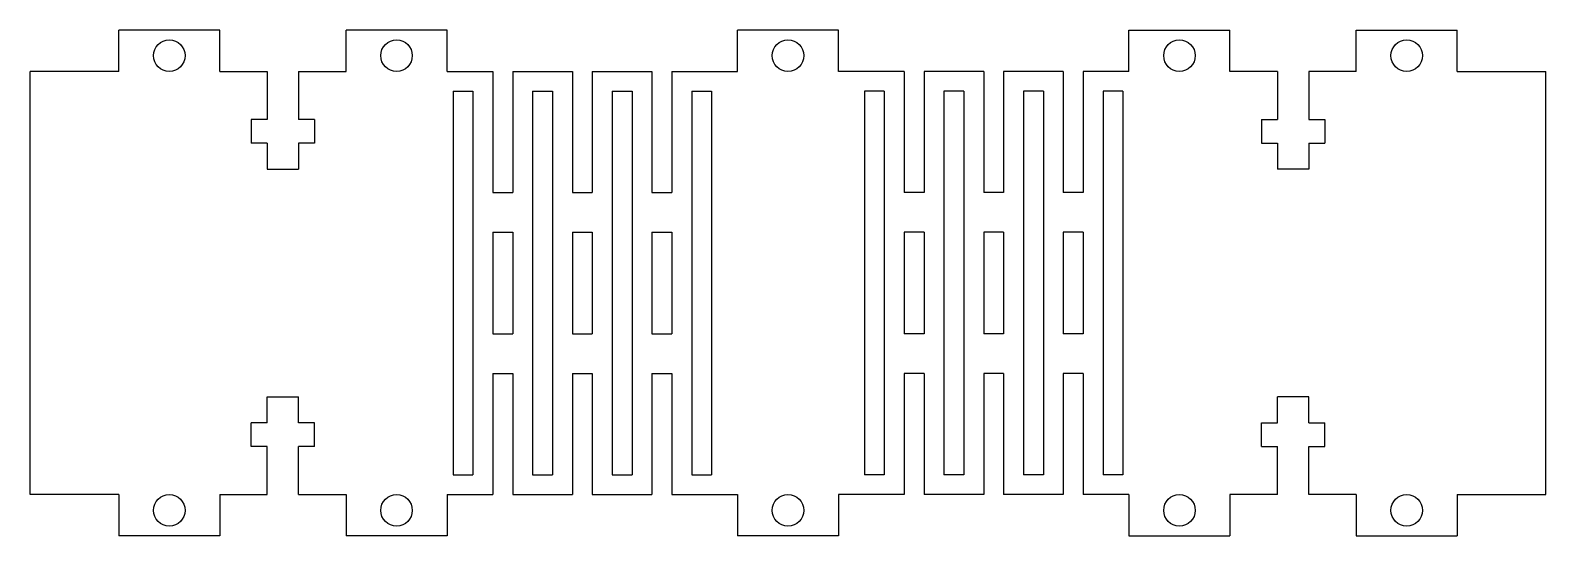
# Model space of a CAD drawing. Extents: x -1.5 to 4.5, y -1 to 1.
import ezdxf

# ---------------------------------------------------------------- set-up
doc = ezdxf.new("R2010")
doc.units = 0
doc.header["$MEASUREMENT"] = 0
doc.layers.add('MODELSKETCH_VISIBLE', color=7, linetype='CONTINUOUS')

msp = doc.modelspace()

# ---------------------------------------------------------------- linework, layer by layer
at = {"layer": 'MODELSKETCH_VISIBLE'}
for p, q in [((-0.75, 1), (-1.15, 1)), ((-1.15, 0.8375), (-1.15, 1)), ((-0.75, 0.8375), (-0.75, 1)), ((0.15, 1), (-0.25, 1)), ((-0.25, 0.8375), (-0.25, 1)), ((0.15, 0.8375), (0.15, 1)), ((1.7, 1), (1.3, 1)), ((1.3, 0.8375), (1.3, 1)), ((1.7, 0.8375), (1.7, 1)), ((2.85, 1), (3.25, 1)), ((2.85, 0.8375), (2.85, 1)), ((3.25, 0.8375), (3.25, 1)), ((3.75, 1), (4.15, 1)), ((3.75, 0.8375), (3.75, 1)), ((4.15, 0.8375), (4.15, 1)), ((-1.15, 0.8375), (-1.5, 0.8375)), ((-1.5, -0.8375), (-1.5, 0.8375)), ((-0.75, 0.8375), (-0.5625, 0.8375)), ((-0.5625, 0.8375), (-0.5625, 0.6469)), ((-0.4375, 0.8375), (-0.25, 0.8375)), ((-0.4375, 0.8375), (-0.4375, 0.6469)), ((0.15, 0.8375), (0.3313, 0.8375)), ((0.3313, 0.8375), (0.3313, 0.3587)), ((0.41, 0.8375), (0.6463, 0.8375)), ((0.41, 0.8375), (0.41, 0.3587)), ((0.6463, 0.8375), (0.6463, 0.3587)), ((0.725, 0.8375), (0.9612, 0.8375)), ((0.725, 0.8375), (0.725, 0.3587)), ((0.9612, 0.8375), (0.9612, 0.3587)), ((1.04, 0.8375), (1.3, 0.8375)), ((1.04, 0.8375), (1.04, 0.3587)), ((1.96, 0.8375), (1.7, 0.8375)), ((1.96, 0.8375), (1.96, 0.3587)), ((2.275, 0.8375), (2.0388, 0.8375)), ((2.0388, 0.8375), (2.0388, 0.3587)), ((2.275, 0.8375), (2.275, 0.3587)), ((2.59, 0.8375), (2.3537, 0.8375)), ((2.3537, 0.8375), (2.3537, 0.3587)), ((2.59, 0.8375), (2.59, 0.3587)), ((2.85, 0.8375), (2.6687, 0.8375)), ((2.6687, 0.8375), (2.6687, 0.3587)), ((3.4375, 0.8375), (3.25, 0.8375)), ((3.4375, 0.8375), (3.4375, 0.6469)), ((3.75, 0.8375), (3.5625, 0.8375)), ((3.5625, 0.8375), (3.5625, 0.6469)), ((4.15, 0.8375), (4.5, 0.8375)), ((4.5, -0.8375), (4.5, 0.8375)), ((0.1738, 0.7588), (0.1738, -0.7588)), ((0.1738, 0.7588), (0.2526, 0.7588)), ((0.2526, 0.7588), (0.2526, -0.7588)), ((0.4888, 0.7588), (0.5675, 0.7588)), ((0.4888, 0.7588), (0.4888, -0.7588)), ((0.5675, 0.7588), (0.5675, -0.7588)), ((0.8037, 0.7588), (0.8825, 0.7588)), ((0.8037, 0.7588), (0.8037, -0.7588)), ((0.8825, 0.7588), (0.8825, -0.7588)), ((1.1187, 0.7588), (1.1974, 0.7588)), ((1.1187, 0.7588), (1.1187, -0.7588)), ((1.1974, 0.7588), (1.1974, -0.7588)), ((1.8813, 0.7588), (1.8026, 0.7588)), ((1.8026, 0.7588), (1.8026, -0.7588)), ((1.8813, 0.7588), (1.8813, -0.7588)), ((2.1963, 0.7588), (2.1175, 0.7588)), ((2.1175, 0.7588), (2.1175, -0.7588)), ((2.1963, 0.7588), (2.1963, -0.7588)), ((2.5112, 0.7588), (2.4325, 0.7588)), ((2.4325, 0.7588), (2.4325, -0.7588)), ((2.5112, 0.7588), (2.5112, -0.7588)), ((2.7474, 0.7588), (2.7474, -0.7588)), ((2.8262, 0.7588), (2.7474, 0.7588)), ((2.8262, 0.7588), (2.8262, -0.7588)), ((-0.625, 0.6469), (-0.625, 0.5531)), ((-0.5625, 0.6469), (-0.625, 0.6469)), ((-0.375, 0.6469), (-0.4375, 0.6469)), ((-0.375, 0.6469), (-0.375, 0.5531)), ((3.375, 0.6469), (3.375, 0.5531)), ((3.375, 0.6469), (3.4375, 0.6469)), ((3.5625, 0.6469), (3.625, 0.6469)), ((3.625, 0.6469), (3.625, 0.5531)), ((-0.5625, 0.5531), (-0.625, 0.5531)), ((-0.5625, 0.5531), (-0.5625, 0.45)), ((-0.375, 0.5531), (-0.4375, 0.5531)), ((-0.4375, 0.5531), (-0.4375, 0.45)), ((3.375, 0.5531), (3.4375, 0.5531)), ((3.4375, 0.5531), (3.4375, 0.45)), ((3.5625, 0.5531), (3.625, 0.5531)), ((3.5625, 0.5531), (3.5625, 0.45)), ((-0.5625, 0.45), (-0.4375, 0.45)), ((3.5625, 0.45), (3.4375, 0.45)), ((0.3313, 0.3587), (0.41, 0.3587)), ((0.6463, 0.3587), (0.725, 0.3587)), ((0.9612, 0.3587), (1.04, 0.3587)), ((2.0388, 0.3587), (1.96, 0.3587)), ((2.3537, 0.3587), (2.275, 0.3587)), ((2.6687, 0.3587), (2.59, 0.3587)), ((0.3313, 0.2013), (0.3313, -0.2013)), ((0.3313, 0.2013), (0.41, 0.2013)), ((0.41, 0.2013), (0.41, -0.2013)), ((0.6463, 0.2013), (0.725, 0.2013)), ((0.6463, 0.2013), (0.6463, -0.2013)), ((0.725, 0.2013), (0.725, -0.2013)), ((0.9612, 0.2013), (0.9612, -0.2013)), ((0.9612, 0.2013), (1.04, 0.2013)), ((1.04, 0.2013), (1.04, -0.2013)), ((1.96, 0.2013), (1.96, -0.2013)), ((2.0388, 0.2013), (1.96, 0.2013)), ((2.0388, 0.2013), (2.0388, -0.2013)), ((2.3537, 0.2013), (2.275, 0.2013)), ((2.275, 0.2013), (2.275, -0.2013)), ((2.3537, 0.2013), (2.3537, -0.2013)), ((2.59, 0.2013), (2.59, -0.2013)), ((2.6687, 0.2013), (2.59, 0.2013)), ((2.6687, 0.2013), (2.6687, -0.2013)), ((0.3313, -0.2013), (0.41, -0.2013)), ((0.6463, -0.2013), (0.725, -0.2013)), ((0.9612, -0.2013), (1.04, -0.2013)), ((2.0388, -0.2013), (1.96, -0.2013)), ((2.3537, -0.2013), (2.275, -0.2013)), ((2.6687, -0.2013), (2.59, -0.2013)), ((0.3313, -0.3587), (0.3313, -0.8375)), ((0.3313, -0.3587), (0.41, -0.3587)), ((0.41, -0.3587), (0.41, -0.8375)), ((0.6463, -0.3587), (0.6463, -0.8375)), ((0.6463, -0.3587), (0.725, -0.3587)), ((0.725, -0.3587), (0.725, -0.8375)), ((0.9612, -0.3587), (0.9612, -0.8375)), ((0.9612, -0.3587), (1.04, -0.3587)), ((1.04, -0.3587), (1.04, -0.8375)), ((1.96, -0.3587), (1.96, -0.8375)), ((2.0388, -0.3587), (1.96, -0.3587)), ((2.0388, -0.3587), (2.0388, -0.8375)), ((2.275, -0.3587), (2.275, -0.8375)), ((2.3537, -0.3587), (2.275, -0.3587)), ((2.3537, -0.3587), (2.3537, -0.8375)), ((2.59, -0.3587), (2.59, -0.8375)), ((2.6687, -0.3587), (2.59, -0.3587)), ((2.6687, -0.3587), (2.6687, -0.8375)), ((-0.5625, -0.5531), (-0.5625, -0.45)), ((-0.5625, -0.45), (-0.4375, -0.45)), ((-0.4375, -0.5531), (-0.4375, -0.45)), ((3.4375, -0.5531), (3.4375, -0.45)), ((3.5625, -0.45), (3.4375, -0.45)), ((3.5625, -0.5531), (3.5625, -0.45)), ((-0.625, -0.6469), (-0.625, -0.5531)), ((-0.5625, -0.5531), (-0.625, -0.5531)), ((-0.375, -0.5531), (-0.4375, -0.5531)), ((-0.375, -0.6469), (-0.375, -0.5531)), ((3.375, -0.6469), (3.375, -0.5531)), ((3.375, -0.5531), (3.4375, -0.5531)), ((3.5625, -0.5531), (3.625, -0.5531)), ((3.625, -0.6469), (3.625, -0.5531)), ((-0.5625, -0.6469), (-0.625, -0.6469)), ((-0.5625, -0.8375), (-0.5625, -0.6469)), ((-0.375, -0.6469), (-0.4375, -0.6469)), ((-0.4375, -0.8375), (-0.4375, -0.6469)), ((3.375, -0.6469), (3.4375, -0.6469)), ((3.4375, -0.8375), (3.4375, -0.6469)), ((3.5625, -0.6469), (3.625, -0.6469)), ((3.5625, -0.8375), (3.5625, -0.6469)), ((0.1738, -0.7588), (0.2526, -0.7588)), ((0.4888, -0.7588), (0.5675, -0.7588)), ((0.8037, -0.7588), (0.8825, -0.7588)), ((1.1187, -0.7588), (1.1974, -0.7588)), ((1.8813, -0.7588), (1.8026, -0.7588)), ((2.1963, -0.7588), (2.1175, -0.7588)), ((2.5112, -0.7588), (2.4325, -0.7588)), ((2.8262, -0.7588), (2.7474, -0.7588)), ((-1.15, -0.8375), (-1.5, -0.8375)), ((-1.15, -0.8375), (-1.15, -1)), ((-0.75, -0.8375), (-0.75, -1)), ((-0.75, -0.8375), (-0.5625, -0.8375)), ((-0.4375, -0.8375), (-0.25, -0.8375)), ((-0.25, -0.8375), (-0.25, -1)), ((0.15, -0.8375), (0.15, -1)), ((0.15, -0.8375), (0.3313, -0.8375)), ((0.41, -0.8375), (0.6463, -0.8375)), ((0.725, -0.8375), (0.9612, -0.8375)), ((1.04, -0.8375), (1.3, -0.8375)), ((1.3, -0.8375), (1.3, -1)), ((1.7, -0.8375), (1.7, -1)), ((1.96, -0.8375), (1.7, -0.8375)), ((2.275, -0.8375), (2.0388, -0.8375)), ((2.59, -0.8375), (2.3537, -0.8375)), ((2.85, -0.8375), (2.6687, -0.8375)), ((2.85, -0.8375), (2.85, -1)), ((3.25, -0.8375), (3.25, -1)), ((3.4375, -0.8375), (3.25, -0.8375)), ((3.75, -0.8375), (3.5625, -0.8375)), ((3.75, -0.8375), (3.75, -1)), ((4.15, -0.8375), (4.15, -1)), ((4.15, -0.8375), (4.5, -0.8375)), ((-0.75, -1), (-1.15, -1)), ((0.15, -1), (-0.25, -1)), ((1.7, -1), (1.3, -1)), ((2.85, -1), (3.25, -1)), ((3.75, -1), (4.15, -1))]:
    msp.add_line(p, q, dxfattribs=at)
for centre in [(-0.95, 0.9), (-0.05, 0.9), (1.5, 0.9), (3.05, 0.9), (3.95, 0.9), (-0.95, -0.9), (-0.05, -0.9), (1.5, -0.9), (3.05, -0.9), (3.95, -0.9)]:
    msp.add_circle(centre, 0.0625, dxfattribs=at)

doc.saveas('drawing.dxf')
